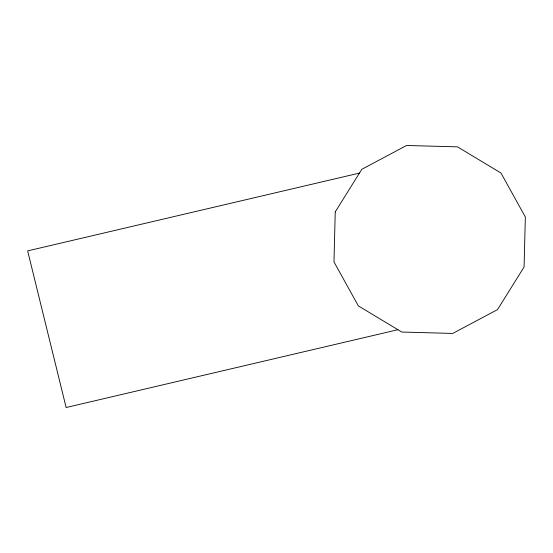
<?xml version="1.0" encoding="UTF-8"?>
<svg xmlns="http://www.w3.org/2000/svg" width="553" height="553" viewBox="0 0 553 553"><rect width="100%" height="100%" fill="white"/><g stroke="black" fill="none" stroke-linecap="round" stroke-linejoin="round"><path stroke-width="0.83" d="M359.436 173.096L27.65 250.896L66.139 407.513L397.932 329.712M335.242 211.903L333.971 261.894L358.337 305.871L401.817 332.056L452.755 333.424L497.506 309.618L524.078 267.009L525.35 217.018L500.983 173.034L457.504 146.856L406.566 145.487L361.814 169.294L335.242 211.903"/></g></svg>
